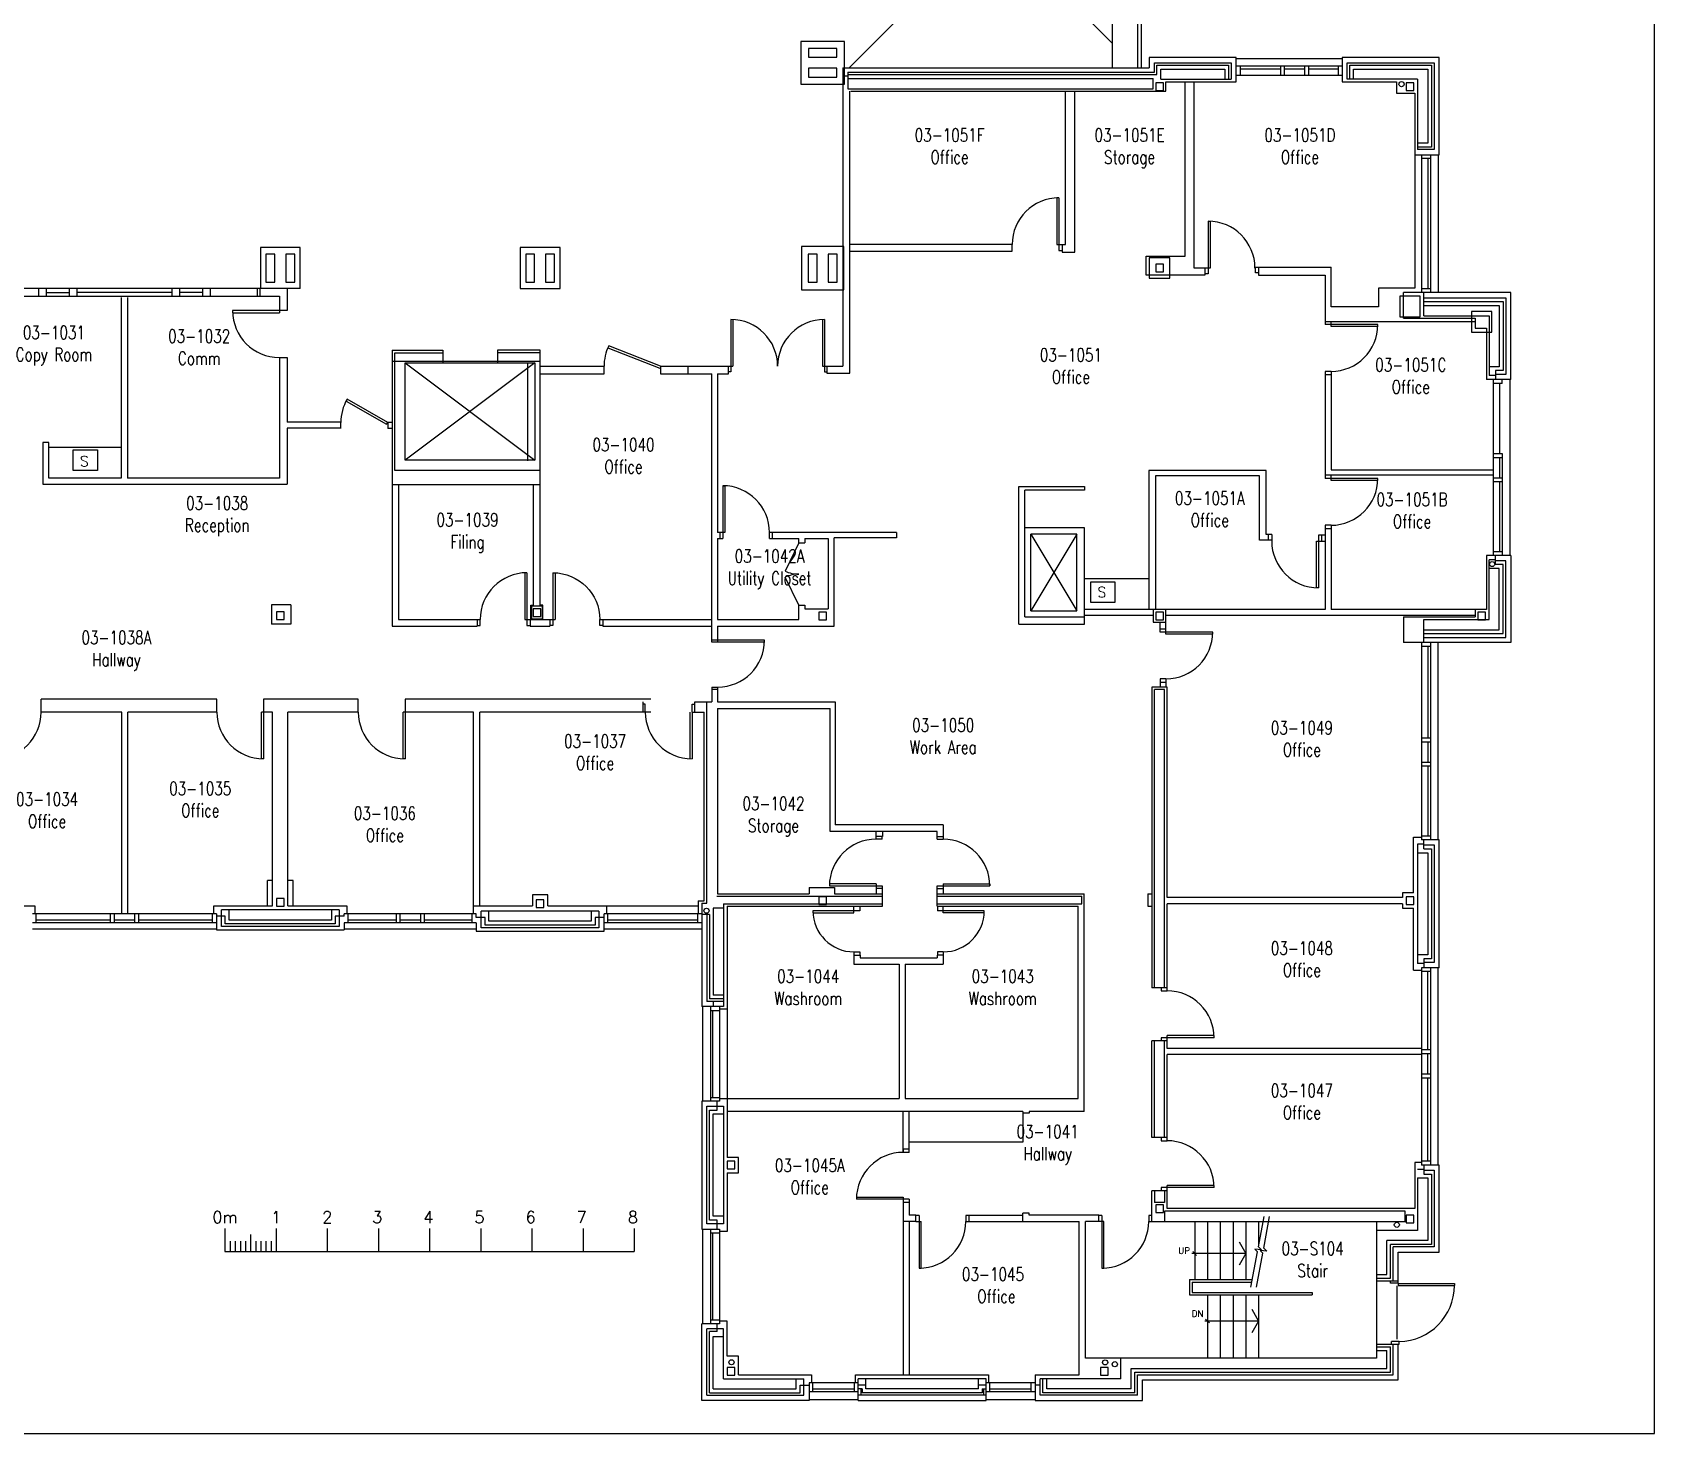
# Model space of a CAD drawing. Extents: x 11182 to 734459, y -1391328 to 152085.
# Drawn here: x 221500 to 253217, y -18416 to 8977 of the extents above; entities that cross this region are included whole.
import ezdxf
from ezdxf.enums import TextEntityAlignment as Align

# ---------------------------------------------------------------- set-up
doc = ezdxf.new("R2010")
doc.units = 0
doc.header["$LTSCALE"] = 500
doc.header["$MEASUREMENT"] = 0
doc.layers.get('0').update_dxf_attribs({"linetype": 'CONTINUOUS'})
doc.layers.add('0_Defpoints', color=106, linetype='CONTINUOUS', plot=False)
for name, color, linetype in [('0_room_data', 7, 'CONTINUOUS'), ('0_text', 7, 'CONTINUOUS'), ('1_Wall_Exist', 251, 'CONTINUOUS'), ('3_Text', 7, 'CONTINUOUS')]:
    doc.layers.add(name, color=color, linetype=linetype)
doc.styles.add('1_200', font='simplex.shx', dxfattribs={"width": 0.75, "height": 460})
doc.styles.add('NOTE', font='romans', dxfattribs={"height": 200})
doc.styles.get("Standard").update_dxf_attribs({"font": 'ROMANS', "height": 200})
doc.styles.add('VCON', font='romans', dxfattribs={"height": 125})

# ---------------------------------------------------------------- blocks, each defined once
blk = doc.blocks.new('room_data')
at = {"layer": '3_Text', "style": '1_200', "width": 0.75}
for tag, p in [('ROOMNUM', (0, 0)), ('ROOMUSE', (0, -575))]:
    blk.add_attdef(tag, text='', height=345, dxfattribs=at).set_placement(p, align=Align.MIDDLE_CENTER)

msp = doc.modelspace()

# ---------------------------------------------------------------- linework, layer by layer
for p, q in [((225265, -14409), (225265, -14855)), ((225765, -14523), (225765, -14855)), ((226265, -14409), (226265, -14855)), ((227265, -14409), (227265, -14855)), ((228265, -14409), (228265, -14855)), ((229265, -14409), (229265, -14855)), ((230265, -14409), (230265, -14855)), ((231265, -14409), (231265, -14855)), ((232265, -14409), (232265, -14855)), ((233265, -14409), (233265, -14855)), ((225265, -14855), (233265, -14855)), ((225365, -14656), (225365, -14855)), ((225465, -14656), (225465, -14855)), ((225565, -14656), (225565, -14855)), ((225665, -14656), (225665, -14855)), ((225865, -14656), (225865, -14855)), ((225965, -14656), (225965, -14855)), ((226065, -14656), (226065, -14855)), ((226165, -14656), (226165, -14855))]:
    msp.add_line(p, q)
at = {"layer": '0_Defpoints'}
msp.add_lwpolyline([(179247, 29447), (179247, -18416), (253217, -18416), (253217, 29447)], close=True, dxfattribs=at)
at = {"layer": '1_Wall_Exist'}
for p, q in [((243113, 8292), (243113, 18773)), ((243188, 8292), (243188, 18848)), ((242613, 18273), (242613, 8286)), ((237469, 8286), (240247, 11065)), ((240283, 11100), (242613, 8770)), ((237376, 8799), (236526, 8799)), ((236526, 8799), (236526, 7968)), ((236676, 8666), (236676, 8491)), ((237226, 8666), (236676, 8666)), ((237226, 8491), (237226, 8666)), ((237376, 7968), (237376, 8799)), ((236676, 8491), (237226, 8491)), ((236676, 8276), (236676, 8101)), ((237226, 8276), (236676, 8276)), ((237226, 8101), (237226, 8276)), ((237346, 8286), (243338, 8286)), ((237346, 8286), (237346, 2450)), ((243338, 8486), (243338, 8286)), ((245038, 8486), (243338, 8486)), ((243438, 8202), (243438, 8386)), ((243438, 8386), (244938, 8386)), ((243488, 8336), (244888, 8336)), ((243488, 8152), (243488, 8336)), ((243563, 8261), (244813, 8261)), ((243563, 8061), (243563, 8261)), ((244813, 8261), (244813, 8061)), ((244888, 8336), (244888, 8061)), ((244938, 8386), (244938, 8061)), ((245038, 8011), (245038, 8486)), ((245038, 8466), (247106, 8466)), ((247106, 8316), (245038, 8316)), ((245113, 8316), (245113, 8141)), ((245113, 8266), (245907, 8266)), ((245907, 8141), (245907, 8316)), ((245982, 8141), (245982, 8316)), ((245982, 8266), (246382, 8266)), ((246382, 8141), (246382, 8316)), ((246457, 8141), (246457, 8316)), ((246457, 8266), (247031, 8266)), ((247031, 8316), (247031, 8141)), ((249006, 8486), (247106, 8486)), ((247106, 8486), (247106, 8011)), ((247206, 8386), (248906, 8386)), ((247206, 8061), (247206, 8386)), ((247256, 8061), (247256, 8336)), ((247256, 8336), (248856, 8336)), ((247331, 8061), (247331, 8261)), ((247331, 8261), (248781, 8261)), ((248781, 8261), (248781, 6811)), ((248856, 8336), (248856, 6736)), ((248906, 8386), (248906, 6686)), ((249006, 6586), (249006, 8486)), ((236526, 7968), (237376, 7968)), ((236676, 8101), (237226, 8101)), ((237351, 8127), (237441, 8127)), ((237441, 8202), (243438, 8202)), ((237441, 8202), (237441, 7877)), ((237441, 8152), (243488, 8152)), ((237441, 8077), (243413, 8077)), ((243413, 7877), (243413, 8077)), ((243613, 7991), (243463, 7991)), ((243463, 7991), (243463, 7841)), ((243563, 8061), (244938, 8061)), ((243613, 7841), (243613, 7991)), ((243663, 7827), (243663, 8011)), ((243663, 8011), (245038, 8011)), ((244039, 4601), (244039, 8011)), ((244216, 4371), (244216, 8011)), ((245038, 8141), (247106, 8141)), ((247106, 8011), (248170, 8011)), ((248581, 8061), (247206, 8061)), ((248170, 8011), (248170, 7791)), ((248511, 7991), (248361, 7991)), ((248361, 7991), (248361, 7841)), ((248511, 7841), (248511, 7991)), ((248581, 8061), (248581, 6686)), ((237441, 7877), (243413, 7877)), ((237480, 2313), (237480, 7827)), ((237501, 7827), (243663, 7827)), ((241701, 4830), (241701, 7827)), ((241879, 4680), (241879, 7827)), ((243463, 7841), (243613, 7841)), ((248170, 7791), (248531, 7791)), ((248361, 7841), (248511, 7841)), ((248531, 7791), (248531, 3976)), ((248781, 6811), (248581, 6811)), ((248856, 6736), (248581, 6736)), ((248906, 6686), (248581, 6686)), ((248531, 6586), (249006, 6586)), ((248661, 6586), (248661, 3890)), ((248836, 6511), (248661, 6511)), ((248786, 6511), (248786, 3965)), ((248836, 6586), (248836, 3890)), ((248986, 6586), (248986, 3890)), ((241571, 5745), (241531, 5745)), ((241531, 5745), (241531, 4830)), ((241571, 5745), (241571, 4715)), ((244489, 5286), (244529, 5286)), ((244489, 5286), (244489, 4256)), ((244529, 5286), (244529, 4371)), ((225956, 4770), (225956, 3970)), ((226737, 4770), (225956, 4770)), ((226737, 3970), (226737, 4770)), ((231036, 4770), (231036, 3970)), ((231817, 4770), (231036, 4770)), ((231817, 3970), (231817, 4770)), ((236536, 4795), (236536, 3945)), ((237367, 4795), (236536, 4795)), ((237367, 3945), (237367, 4795)), ((240656, 4830), (237480, 4830)), ((240656, 4700), (240656, 4830)), ((241531, 4830), (241701, 4830)), ((241634, 4830), (241634, 4680)), ((226239, 4645), (226064, 4645)), ((226064, 4645), (226064, 4095)), ((226239, 4095), (226239, 4645)), ((226629, 4645), (226454, 4645)), ((226454, 4645), (226454, 4095)), ((226629, 4095), (226629, 4645)), ((231319, 4645), (231144, 4645)), ((231144, 4645), (231144, 4095)), ((231319, 4095), (231319, 4645)), ((231709, 4645), (231534, 4645)), ((231534, 4645), (231534, 4095)), ((231709, 4095), (231709, 4645)), ((236844, 4645), (236669, 4645)), ((236669, 4645), (236669, 4095)), ((236844, 4095), (236844, 4645)), ((237234, 4645), (237059, 4645)), ((237059, 4645), (237059, 4095)), ((237234, 4095), (237234, 4645)), ((237480, 4700), (240656, 4700)), ((241571, 4715), (241634, 4715)), ((241634, 4680), (241879, 4680)), ((243279, 4231), (243279, 4601)), ((243279, 4601), (244039, 4601)), ((243738, 4570), (243338, 4570)), ((243338, 4570), (243338, 4170)), ((243613, 4445), (243463, 4445)), ((243463, 4445), (243463, 4295)), ((243613, 4295), (243613, 4445)), ((243738, 4170), (243738, 4570)), ((244426, 4231), (243279, 4231)), ((243338, 4170), (243738, 4170)), ((243463, 4295), (243613, 4295)), ((244529, 4371), (244216, 4371)), ((244426, 4371), (244426, 4231)), ((244489, 4256), (244426, 4256)), ((245414, 4391), (246891, 4391)), ((245414, 4276), (245414, 4391)), ((245476, 4276), (245414, 4276)), ((245476, 4391), (245476, 4231)), ((245476, 4231), (246776, 4231)), ((246776, 4231), (246776, 3266)), ((246891, 3616), (246891, 4391)), ((219698, 3820), (226329, 3820)), ((226737, 3970), (219801, 3970)), ((221618, 3970), (221618, 3820)), ((221768, 3970), (221768, 3820)), ((221768, 3895), (222218, 3895)), ((222218, 3970), (222218, 3820)), ((222368, 3970), (222368, 3820)), ((224228, 3895), (222368, 3895)), ((224228, 3970), (224228, 3820)), ((224378, 3970), (224378, 3819)), ((224828, 3895), (224378, 3895)), ((224828, 3970), (224828, 3820)), ((224978, 3970), (224978, 3820)), ((225897, 3970), (225897, 3820)), ((225947, 3970), (225947, 3820)), ((226064, 4095), (226239, 4095)), ((226329, 3820), (226329, 3498)), ((226454, 4095), (226629, 4095)), ((226479, 3970), (226479, 3538)), ((231036, 3970), (231817, 3970)), ((231144, 4095), (231319, 4095)), ((231534, 4095), (231709, 4095)), ((236536, 3945), (237367, 3945)), ((236669, 4095), (236844, 4095)), ((237059, 4095), (237234, 4095)), ((248531, 3976), (247821, 3976)), ((247821, 3976), (247821, 3616)), ((248236, 3820), (248236, 3420)), ((248636, 3820), (248236, 3820)), ((250406, 3890), (248311, 3890)), ((248311, 3390), (248311, 3890)), ((248636, 3420), (248636, 3820)), ((248836, 3965), (248661, 3965)), ((248704, 3440), (248704, 3890)), ((250406, 2190), (250406, 3890)), ((223238, 3798), (223238, 263)), ((223358, 3798), (223358, 263)), ((226479, 3538), (225414, 3538)), ((225414, 3498), (226329, 3498)), ((247821, 3616), (246891, 3616)), ((248704, 3790), (250306, 3790)), ((248704, 3715), (250256, 3715)), ((248704, 3640), (250181, 3640)), ((250036, 3520), (249636, 3520)), ((249636, 3520), (249636, 3120)), ((250036, 3120), (250036, 3520)), ((250181, 3640), (250181, 2440)), ((250256, 3715), (250256, 2365)), ((250306, 3790), (250306, 2290)), ((235196, 3365), (235196, 2450)), ((236946, 3365), (236946, 2450)), ((246776, 3329), (249711, 3329)), ((247806, 3266), (246776, 3266)), ((246891, 3226), (246891, 3329)), ((247806, 3226), (246891, 3226)), ((248236, 3420), (248636, 3420)), ((248311, 3390), (249711, 3390)), ((248704, 3440), (249981, 3440)), ((249711, 3390), (249711, 3195)), ((249711, 3195), (249931, 3195)), ((249931, 3195), (249931, 2190)), ((249981, 3440), (249981, 2273)), ((249636, 3120), (250036, 3120)), ((226329, 2623), (226329, 263)), ((226329, 2623), (226479, 2623)), ((226479, 2623), (226479, 1357)), ((228536, 2766), (229523, 2766)), ((228536, 2766), (228536, -2628)), ((231427, 2544), (228536, 2544)), ((229523, 2766), (229523, 2516)), ((230590, 2766), (230590, 2516)), ((231427, 2766), (230590, 2766)), ((231427, -2222), (231427, 2766)), ((232750, 2812), (233766, 2413)), ((233781, 2450), (232767, 2848)), ((228786, 2516), (231326, 612)), ((231326, 2516), (228786, 612)), ((231177, 2508), (231177, 604)), ((231427, 2450), (232676, 2450)), ((231427, 2300), (232676, 2300)), ((232676, 2300), (232676, 2450)), ((233781, 2450), (235108, 2450)), ((233781, 2450), (233781, 2300)), ((233781, 2300), (234785, 2300)), ((234320, 2300), (234320, 2450)), ((234785, -2946), (234785, 2300)), ((234898, 2300), (234898, -799)), ((234898, 2300), (235112, 2300)), ((235112, 2300), (235112, 2450)), ((236946, 2450), (237030, 2450)), ((237030, 2450), (237030, 2313)), ((237030, 2450), (237346, 2450)), ((237030, 2313), (237480, 2313)), ((246891, 2351), (246776, 2351)), ((246776, 2351), (246776, 257)), ((246776, 2289), (246891, 2289)), ((246891, 2351), (246891, 429)), ((250181, 2440), (249981, 2440)), ((250106, 2273), (249981, 2273)), ((250106, 2365), (250106, 2190)), ((250256, 2365), (250106, 2365)), ((250306, 2290), (250106, 2290)), ((250406, 2190), (249931, 2190)), ((250061, 2190), (250061, -1250)), ((250236, 2115), (250061, 2115)), ((250186, 2115), (250186, 745)), ((250236, 2115), (250236, 2190)), ((250386, 2190), (250386, -1250)), ((227531, 1357), (226479, 1357)), ((227531, 1234), (227531, 1352)), ((228536, 1352), (228446, 1352)), ((228446, 1352), (228446, 1234)), ((221820, 958), (221700, 958)), ((221700, 958), (221700, 143)), ((221820, 263), (221820, 958)), ((226479, 1239), (226479, 143)), ((227531, 1239), (226479, 1239)), ((228536, 1234), (228446, 1234)), ((223238, 863), (221820, 863)), ((250061, 745), (250236, 745)), ((250061, 670), (250236, 670)), ((250186, 670), (250186, 270)), ((250236, 745), (250236, -1250)), ((245621, 415), (243331, 415)), ((243331, 415), (243331, -2305)), ((245621, -837), (245621, 415)), ((250061, 320), (246776, 320)), ((246891, 429), (250061, 429)), ((246891, 217), (246891, 320)), ((221700, 143), (226479, 143)), ((223238, 263), (221820, 263)), ((226329, 263), (223358, 263)), ((228536, 140), (231427, 140)), ((228656, 140), (228656, -2501)), ((231298, -2222), (231298, 140)), ((234998, 116), (234998, -919)), ((240788, -2590), (240788, 100)), ((240788, 100), (242073, 100)), ((240903, -2450), (240903, 27)), ((242073, 27), (240903, 27)), ((242073, 100), (242073, 27)), ((245491, 306), (243460, 306)), ((243460, 306), (243460, -2305)), ((245491, -952), (245491, 306)), ((247806, 257), (246776, 257)), ((247806, 217), (246891, 217)), ((250061, 270), (250236, 270)), ((250061, 195), (250236, 195)), ((250186, 195), (250186, -1175)), ((235038, -799), (234898, -799)), ((234898, -919), (234898, -2498)), ((234898, -919), (234998, -919)), ((238395, -799), (235913, -799)), ((235913, -919), (236482, -919)), ((236482, -1004), (236482, -919)), ((236600, -919), (236600, -1004)), ((236600, -919), (237057, -919)), ((237057, -919), (237057, -2290)), ((238395, -903), (237176, -903)), ((237176, -2628), (237176, -903)), ((238395, -799), (238395, -903)), ((242073, -710), (240903, -710)), ((241023, -830), (241923, -2330)), ((241923, -830), (241023, -2330)), ((241023, -2330), (241023, -830)), ((241923, -830), (241023, -830)), ((241923, -2330), (241923, -830)), ((242073, -2590), (242073, -710)), ((245731, -837), (245621, -837)), ((245669, -952), (245669, -837)), ((245731, -837), (245731, -967)), ((246776, -852), (246646, -852)), ((246646, -852), (246646, -1882)), ((246709, -967), (246709, -852)), ((246891, -658), (246776, -658)), ((246776, -658), (246776, -2305)), ((246776, -720), (246891, -720)), ((246891, -658), (246891, -2305)), ((236482, -1004), (236217, -1552)), ((236482, -1004), (236600, -1004)), ((245731, -952), (245491, -952)), ((246606, -1882), (246606, -967)), ((246606, -967), (246776, -967)), ((249931, -1250), (249931, -2305)), ((250406, -1250), (249931, -1250)), ((250236, -1175), (250061, -1175)), ((250106, -1425), (250106, -1250)), ((250406, -1250), (250406, -2950)), ((250106, -1333), (249981, -1333)), ((249981, -2500), (249981, -1333)), ((250181, -1500), (249981, -1500)), ((250306, -1350), (250106, -1350)), ((250256, -1425), (250106, -1425)), ((250181, -2700), (250181, -1500)), ((250256, -2775), (250256, -1425)), ((250306, -2850), (250306, -1350)), ((231130, -1586), (231130, -2501)), ((231170, -1586), (231170, -2616)), ((231678, -1586), (231678, -2616)), ((231718, -1586), (231718, -2501)), ((236482, -2223), (236217, -1674)), ((243331, -1705), (242073, -1705)), ((246646, -1882), (246606, -1882)), ((226174, -2213), (226174, -2594)), ((226555, -2213), (226174, -2213)), ((226555, -2213), (226555, -2594)), ((226272, -2349), (226272, -2498)), ((226421, -2349), (226272, -2349)), ((226272, -2498), (226421, -2498)), ((226421, -2498), (226421, -2349)), ((228656, -2501), (230255, -2501)), ((230193, -2501), (230193, -2628)), ((230255, -2616), (230255, -2501)), ((231130, -2501), (231718, -2501)), ((231233, -2501), (231233, -2628)), ((231247, -2222), (231298, -2222)), ((231247, -2501), (231247, -2222)), ((231258, -2239), (231258, -2489)), ((231469, -2239), (231258, -2239)), ((231258, -2489), (231469, -2489)), ((231439, -2289), (231289, -2289)), ((231289, -2289), (231289, -2439)), ((231289, -2439), (231439, -2439)), ((231479, -2222), (231427, -2222)), ((231439, -2439), (231439, -2289)), ((231469, -2239), (231469, -2489)), ((231479, -2501), (231479, -2222)), ((231615, -2501), (231615, -2628)), ((232593, -2616), (232593, -2501)), ((232593, -2501), (234785, -2501)), ((232655, -2501), (232655, -2628)), ((234898, -2498), (236482, -2498)), ((236482, -2498), (236482, -2223)), ((236482, -2223), (236600, -2223)), ((236600, -2223), (236600, -2290)), ((236600, -2290), (237057, -2290)), ((237026, -2355), (236876, -2355)), ((236876, -2355), (236876, -2505)), ((236876, -2505), (237026, -2505)), ((237026, -2505), (237026, -2355)), ((240903, -2450), (242073, -2450)), ((241023, -2330), (241923, -2330)), ((246776, -2305), (242073, -2305)), ((243413, -2425), (242073, -2425)), ((243413, -2305), (243413, -2555)), ((243613, -2355), (243463, -2355)), ((243463, -2355), (243463, -2505)), ((243463, -2505), (243613, -2505)), ((243613, -2505), (243613, -2355)), ((243663, -2785), (243663, -2305)), ((249711, -2425), (243663, -2425)), ((249931, -2305), (246891, -2305)), ((248311, -2450), (248311, -2950)), ((248311, -2450), (249711, -2450)), ((248704, -2500), (249981, -2500)), ((248704, -2950), (248704, -2500)), ((249711, -2305), (249711, -2450)), ((249911, -2355), (249761, -2355)), ((249761, -2355), (249761, -2505)), ((249761, -2505), (249911, -2505)), ((249911, -2505), (249911, -2355)), ((226555, -2594), (226174, -2594)), ((228536, -2628), (230193, -2628)), ((230193, -2616), (230255, -2616)), ((231170, -2616), (231233, -2616)), ((231233, -2628), (231615, -2628)), ((231678, -2616), (231615, -2616)), ((232655, -2616), (232593, -2616)), ((232655, -2628), (234785, -2628)), ((232747, -2628), (234785, -2628)), ((234898, -2628), (237176, -2628)), ((234898, -2628), (234898, -2946)), ((240788, -2590), (242073, -2590)), ((243413, -2555), (243663, -2555)), ((243548, -2745), (243548, -2555)), ((243548, -2683), (243663, -2683)), ((244578, -2745), (243548, -2745)), ((244578, -2785), (243663, -2785)), ((248704, -2700), (250181, -2700)), ((248704, -2775), (250256, -2775)), ((248704, -2850), (250306, -2850)), ((235813, -2906), (234785, -2906)), ((235813, -2946), (234785, -2946)), ((250406, -2950), (248311, -2950)), ((248661, -2950), (248661, -6809)), ((248836, -3025), (248661, -3025)), ((248786, -3025), (248786, -4814)), ((248836, -2950), (248836, -6809)), ((248986, -6809), (248986, -2950)), ((243663, -3660), (243548, -3660)), ((243548, -3660), (243548, -3820)), ((243548, -3723), (243663, -3723)), ((243663, -3660), (243663, -3820)), ((225106, -4058), (221670, -4058)), ((221670, -4309), (221670, -4058)), ((225106, -4314), (225106, -4058)), ((227871, -4058), (226021, -4058)), ((226021, -4058), (226021, -5224)), ((227871, -4309), (227871, -4058)), ((233594, -4058), (228786, -4058)), ((228786, -4058), (228786, -5224)), ((233433, -4109), (233433, -4309)), ((234449, -4109), (234785, -4109)), ((234449, -4309), (234449, -4109)), ((234685, -8043), (234685, -4109)), ((234785, -3821), (234785, -4109)), ((234898, -3821), (234898, -4109)), ((234898, -4109), (237197, -4109)), ((237197, -4109), (237197, -6515)), ((243688, -3820), (243388, -3820)), ((243388, -3820), (243388, -9699)), ((243638, -3870), (243438, -3870)), ((243438, -9699), (243438, -3870)), ((243638, -9699), (243638, -3870)), ((243688, -7938), (243688, -3820)), ((223245, -4309), (221670, -4309)), ((223245, -8256), (223245, -4309)), ((223365, -8256), (223365, -4309)), ((225106, -4309), (223365, -4309)), ((226196, -4309), (225981, -4309)), ((225981, -5224), (225981, -4309)), ((226196, -8101), (226196, -4309)), ((226496, -8101), (226496, -4309)), ((227871, -4309), (226496, -4309)), ((230126, -4309), (228746, -4309)), ((228746, -5224), (228746, -4309)), ((230126, -8256), (230126, -4309)), ((233594, -4309), (230246, -4309)), ((230246, -8101), (230246, -4309)), ((233483, -4156), (233433, -4156)), ((233483, -4309), (233433, -4309)), ((233483, -4309), (233483, -4156)), ((234358, -5224), (234358, -4309)), ((234398, -4309), (234398, -4156)), ((234398, -4156), (234449, -4156)), ((234398, -4309), (234398, -5224)), ((234398, -4309), (234635, -4309)), ((234635, -8001), (234635, -4309)), ((234898, -4239), (237095, -4239)), ((234898, -4239), (234898, -7861)), ((237095, -6642), (237095, -4239)), ((248661, -4814), (248836, -4814)), ((248661, -4889), (248836, -4889)), ((248786, -4889), (248786, -5289)), ((226021, -5224), (225981, -5224)), ((228786, -5224), (228746, -5224)), ((248661, -5289), (248836, -5289)), ((248661, -5364), (248836, -5364)), ((248786, -5364), (248786, -6734)), ((239190, -6642), (237095, -6642)), ((239305, -6515), (237197, -6515)), ((237997, -6794), (237997, -6642)), ((238124, -6642), (238124, -6743)), ((239190, -6794), (239190, -6642)), ((239305, -6515), (239305, -6794)), ((238124, -6743), (237997, -6743)), ((238112, -6794), (237997, -6794)), ((238112, -6794), (238112, -6743)), ((239190, -6743), (239305, -6743)), ((239190, -6794), (239305, -6794)), ((248506, -6759), (248661, -6759)), ((248506, -7843), (248506, -6759)), ((248581, -6892), (248581, -9226)), ((248706, -6892), (248581, -6892)), ((248836, -6734), (248661, -6734)), ((249006, -6809), (248661, -6809)), ((248706, -6984), (248706, -6809)), ((248706, -6909), (248906, -6909)), ((248906, -6909), (248906, -9209)), ((249006, -9309), (249006, -6809)), ((248581, -7059), (248781, -7059)), ((248706, -6984), (248856, -6984)), ((248781, -7059), (248781, -9059)), ((248856, -6984), (248856, -9134)), ((226094, -8101), (226094, -7605)), ((226196, -7605), (226094, -7605)), ((226598, -7605), (226496, -7605)), ((226598, -8101), (226598, -7605)), ((234885, -7911), (238124, -7911)), ((234898, -7861), (236689, -7861)), ((236689, -7737), (236689, -7861)), ((236689, -7737), (237184, -7737)), ((237026, -7923), (236876, -7923)), ((236876, -7923), (236876, -8073)), ((237026, -8073), (237026, -7923)), ((237184, -7737), (237184, -7861)), ((237184, -7861), (238124, -7861)), ((237997, -7668), (237997, -7861)), ((238124, -7759), (237997, -7759)), ((238112, -7708), (238112, -7759)), ((238124, -8108), (238124, -7759)), ((239190, -8108), (239190, -7708)), ((239190, -7708), (240219, -7708)), ((239190, -7759), (239305, -7759)), ((239190, -7861), (242067, -7861)), ((239190, -7911), (242017, -7911)), ((239305, -7668), (239305, -7861)), ((242017, -8058), (242017, -7911)), ((242067, -12118), (242067, -7861)), ((243309, -7861), (243388, -7861)), ((243309, -7861), (243309, -8102)), ((248506, -7843), (248286, -7843)), ((248286, -7843), (248286, -7938)), ((248361, -7923), (248361, -8073)), ((248511, -7923), (248361, -7923)), ((248511, -8073), (248511, -7923)), ((220400, -8101), (221550, -8101)), ((221550, -8101), (221550, -8256)), ((225046, -8256), (225046, -8101)), ((225046, -8101), (226196, -8101)), ((225196, -8501), (225196, -8176)), ((227496, -8176), (225196, -8176)), ((225346, -8376), (225346, -8176)), ((226421, -7956), (226271, -7956)), ((226271, -7956), (226271, -8106)), ((226271, -8106), (226421, -8106)), ((226421, -8106), (226421, -7956)), ((226496, -8101), (227646, -8101)), ((227346, -8176), (227346, -8376)), ((227496, -8176), (227496, -8501)), ((227646, -8101), (227646, -8256)), ((230126, -8101), (231276, -8101)), ((230276, -8526), (230276, -8201)), ((232576, -8201), (230276, -8201)), ((230426, -8401), (230426, -8201)), ((231501, -7981), (231351, -7981)), ((231351, -7981), (231351, -8131)), ((231351, -8131), (231501, -8131)), ((231501, -8131), (231501, -7981)), ((231576, -8101), (234515, -8101)), ((232426, -8201), (232426, -8401)), ((232576, -8201), (232576, -8526)), ((232726, -8101), (232726, -8256)), ((234515, -8001), (234635, -8001)), ((234515, -8001), (234515, -8255)), ((234586, -8043), (234586, -10068)), ((234586, -8043), (234685, -8043)), ((234811, -8143), (234811, -9843)), ((235011, -8143), (234811, -8143)), ((235011, -8058), (235011, -10068)), ((235011, -8058), (238124, -8058)), ((235086, -8108), (235086, -13018)), ((235086, -8108), (238124, -8108)), ((236762, -8198), (236762, -8238)), ((237677, -8198), (236762, -8198)), ((236762, -8238), (237562, -8238)), ((236876, -8073), (237026, -8073)), ((237562, -8238), (237562, -8108)), ((237677, -8108), (237677, -8198)), ((239190, -8058), (242017, -8058)), ((239190, -8108), (241947, -8108)), ((239195, -8108), (239195, -8198)), ((240110, -8198), (239195, -8198)), ((239310, -8238), (239310, -8108)), ((240110, -8238), (239310, -8238)), ((240110, -8238), (240110, -8198)), ((241947, -11868), (241947, -8108)), ((243309, -8102), (243388, -8102)), ((248286, -7938), (243688, -7938)), ((248286, -8058), (243688, -8058)), ((243688, -9761), (243688, -8058)), ((248286, -8058), (248286, -8143)), ((248286, -8143), (248506, -8143)), ((248361, -8073), (248511, -8073)), ((248506, -9359), (248506, -8143)), ((225096, -8256), (221500, -8256)), ((225096, -8431), (221500, -8431)), ((221500, -8548), (225096, -8548)), ((221575, -8431), (221575, -8256)), ((223023, -8381), (221575, -8381)), ((223023, -8256), (223023, -8431)), ((223098, -8256), (223098, -8431)), ((223498, -8381), (223098, -8381)), ((223498, -8256), (223498, -8431)), ((223573, -8256), (223573, -8431)), ((225021, -8381), (223573, -8381)), ((225021, -8431), (225021, -8256)), ((225096, -8256), (225096, -8568)), ((225271, -8301), (225096, -8301)), ((227496, -8501), (225196, -8501)), ((225271, -8451), (225271, -8301)), ((227421, -8451), (225271, -8451)), ((227346, -8376), (225346, -8376)), ((227421, -8301), (227421, -8451)), ((227596, -8301), (227421, -8301)), ((230176, -8256), (227596, -8256)), ((227596, -8301), (227596, -8256)), ((230176, -8431), (227596, -8431)), ((227596, -8431), (227596, -8568)), ((227596, -8548), (230176, -8548)), ((227671, -8431), (227671, -8256)), ((228611, -8381), (227671, -8381)), ((228611, -8256), (228611, -8431)), ((228686, -8256), (228686, -8431)), ((229086, -8381), (228686, -8381)), ((229086, -8256), (229086, -8431)), ((229161, -8256), (229161, -8431)), ((230101, -8381), (229161, -8381)), ((230101, -8431), (230101, -8256)), ((230176, -8326), (230176, -8256)), ((230351, -8326), (230176, -8326)), ((230176, -8431), (230176, -8593)), ((232576, -8526), (230276, -8526)), ((230351, -8476), (230351, -8326)), ((232501, -8476), (230351, -8476)), ((232426, -8401), (230426, -8401)), ((232501, -8326), (232501, -8476)), ((232676, -8326), (232501, -8326)), ((232676, -8593), (232676, -8256)), ((234586, -8256), (232676, -8256)), ((234586, -8431), (232676, -8431)), ((232676, -8548), (234586, -8548)), ((232751, -8431), (232751, -8256)), ((234511, -8381), (232751, -8381)), ((234511, -8431), (234511, -8256)), ((234736, -8268), (234586, -8268)), ((234686, -8268), (234686, -9968)), ((234736, -8268), (234736, -9918)), ((225096, -8568), (227596, -8568)), ((230176, -8593), (232676, -8593)), ((237562, -8998), (237677, -8998)), ((237562, -8998), (237562, -9238)), ((237562, -9061), (237682, -9061)), ((237677, -8998), (237677, -9061)), ((237682, -9061), (237682, -9118)), ((237682, -9118), (239190, -9118)), ((239190, -9061), (239190, -9118)), ((239310, -9061), (239190, -9061)), ((239195, -8998), (239195, -9061)), ((239310, -8998), (239195, -8998)), ((239310, -8998), (239310, -9238)), ((248781, -9059), (248581, -9059)), ((248706, -9134), (248706, -9309)), ((248856, -9134), (248706, -9134)), ((237562, -9238), (238446, -9238)), ((238446, -9238), (238446, -11868)), ((238566, -9238), (239310, -9238)), ((238566, -9238), (238566, -11868)), ((248506, -9359), (248661, -9359)), ((248706, -9226), (248581, -9226)), ((249006, -9309), (248661, -9309)), ((248661, -9309), (248661, -13168)), ((248836, -9384), (248661, -9384)), ((248906, -9209), (248706, -9209)), ((248786, -10908), (248786, -9384)), ((248836, -9309), (248836, -13168)), ((248986, -13168), (248986, -9309)), ((243688, -9699), (243388, -9699)), ((243573, -9699), (243573, -9761)), ((243573, -9761), (243688, -9761)), ((235011, -10068), (234586, -10068)), ((234606, -11918), (234606, -10068)), ((235011, -9968), (234686, -9968)), ((235011, -9918), (234736, -9918)), ((234756, -10068), (234756, -11918)), ((234756, -10143), (234931, -10143)), ((234806, -11843), (234806, -10143)), ((235011, -9843), (234811, -9843)), ((234811, -9968), (234811, -10068)), ((234931, -10068), (234931, -11918)), ((235086, -10118), (234931, -10118)), ((243688, -10739), (243388, -10739)), ((243388, -12628), (243388, -10739)), ((243438, -12628), (243438, -10739)), ((244603, -10676), (243573, -10676)), ((243573, -10676), (243573, -10739)), ((243638, -12628), (243638, -10739)), ((244603, -10636), (243688, -10636)), ((243688, -10886), (243688, -10636)), ((244603, -10676), (244603, -10636)), ((248661, -10886), (243688, -10886)), ((248661, -11006), (243688, -11006)), ((243688, -12691), (243688, -11006)), ((248661, -10908), (248836, -10908)), ((248661, -10983), (248836, -10983)), ((248786, -11383), (248786, -10983)), ((248661, -11383), (248836, -11383)), ((248661, -11458), (248836, -11458)), ((248786, -13093), (248786, -11458)), ((234931, -11918), (234586, -11918)), ((234586, -11918), (234586, -14418)), ((234686, -14318), (234686, -12018)), ((234686, -12018), (235011, -12018)), ((234756, -11843), (234931, -11843)), ((234886, -12093), (234886, -11918)), ((234931, -11868), (238446, -11868)), ((235011, -12018), (235011, -14318)), ((238566, -11868), (241947, -11868)), ((234736, -14243), (234736, -12093)), ((234736, -12093), (234886, -12093)), ((234811, -14168), (234811, -12168)), ((234811, -12168), (235011, -12168)), ((240868, -12118), (235086, -12118)), ((238521, -12118), (238521, -12918)), ((238641, -12918), (238641, -12118)), ((240868, -12118), (240868, -12718)), ((240988, -12151), (240868, -12151)), ((242067, -12118), (240988, -12118)), ((240988, -12118), (240988, -12151)), ((243688, -12628), (243388, -12628)), ((243573, -12628), (243573, -12691)), ((238641, -12918), (238521, -12918)), ((238526, -12856), (238526, -12918)), ((238641, -12856), (238526, -12856)), ((240868, -12718), (238641, -12718)), ((243573, -12691), (243688, -12691)), ((235231, -13093), (235081, -13093)), ((235081, -13093), (235081, -13243)), ((235081, -13243), (235231, -13243)), ((235306, -13018), (235086, -13018)), ((235086, -13318), (235086, -14468)), ((235086, -13318), (235306, -13318)), ((235231, -13243), (235231, -13093)), ((235306, -13318), (235306, -13018)), ((248661, -13118), (248531, -13118)), ((248531, -13118), (248531, -14018)), ((248706, -13251), (248581, -13251)), ((248836, -13093), (248661, -13093)), ((249006, -13168), (248661, -13168)), ((248706, -13168), (248706, -13343)), ((248706, -13268), (248906, -13268)), ((248906, -13268), (248906, -14768)), ((249006, -14868), (249006, -13168)), ((244603, -13606), (243573, -13606)), ((243573, -13606), (243573, -13668)), ((244603, -13566), (243688, -13566)), ((243688, -14018), (243688, -13566)), ((244603, -13606), (244603, -13566)), ((248581, -13418), (248781, -13418)), ((248581, -13418), (248581, -14443)), ((248706, -13343), (248856, -13343)), ((248781, -13418), (248781, -14643)), ((248856, -13343), (248856, -14718)), ((237611, -13793), (238526, -13793)), ((238641, -13833), (237611, -13833)), ((238526, -13793), (238526, -17268)), ((238641, -13896), (238526, -13896)), ((238641, -13833), (238641, -14148)), ((243688, -13668), (243388, -13668)), ((243388, -14268), (243388, -13668)), ((243438, -13668), (243438, -13899)), ((243638, -13899), (243438, -13899)), ((243613, -13943), (243463, -13943)), ((243463, -13943), (243463, -14093)), ((243613, -14093), (243613, -13943)), ((243638, -13668), (243638, -13899)), ((234886, -14243), (234736, -14243)), ((235011, -14168), (234811, -14168)), ((234886, -14418), (234886, -14243)), ((238774, -14268), (238526, -14273)), ((238774, -14148), (238641, -14148)), ((238774, -14268), (238774, -14148)), ((238836, -14153), (238774, -14153)), ((238774, -14268), (238876, -14268)), ((238836, -14153), (238836, -15183)), ((238876, -15183), (238876, -14268)), ((239814, -14153), (239751, -14153)), ((239751, -14153), (239751, -14268)), ((239751, -14268), (241968, -14268)), ((239814, -14148), (240868, -14148)), ((239814, -14268), (239814, -14148)), ((240988, -14106), (240868, -14106)), ((240868, -14268), (240868, -14106)), ((240988, -14148), (240988, -14106)), ((242348, -14148), (240988, -14148)), ((241968, -17268), (241968, -14268)), ((242088, -16943), (242088, -14268)), ((242451, -14268), (242088, -14268)), ((242348, -14268), (242348, -14148)), ((242411, -14153), (242348, -14153)), ((242411, -14153), (242411, -15183)), ((242451, -15183), (242451, -14268)), ((243388, -14153), (243326, -14153)), ((243326, -14153), (243326, -14268)), ((243326, -14268), (248361, -14268)), ((243463, -14093), (243613, -14093)), ((248340, -14068), (243638, -14068)), ((243638, -14068), (243638, -14268)), ((248531, -14018), (243688, -14018)), ((244225, -14268), (244225, -15406)), ((244475, -14268), (244475, -15406)), ((244725, -14268), (244725, -15406)), ((244975, -14268), (244975, -15406)), ((245225, -14268), (245225, -15406)), ((245472, -14765), (245582, -14174)), ((245475, -14268), (245475, -14749)), ((245576, -14793), (245691, -14174)), ((247781, -14268), (247781, -16943)), ((248340, -14268), (248340, -14068)), ((248361, -14143), (248361, -14293)), ((248511, -14143), (248361, -14143)), ((248511, -14293), (248511, -14143)), ((234586, -14418), (234931, -14418)), ((234606, -16268), (234606, -14418)), ((235011, -14318), (234686, -14318)), ((234756, -14418), (234756, -16268)), ((234756, -14493), (234931, -14493)), ((234806, -16193), (234806, -14493)), ((234931, -14418), (234931, -16268)), ((235086, -14468), (234931, -14468)), ((238646, -17268), (238646, -14273)), ((248581, -14443), (247781, -14443)), ((248361, -14293), (248511, -14293)), ((245225, -14896), (244172, -14896)), ((244263, -14933), (244188, -14859)), ((245093, -14667), (245225, -14896)), ((245225, -14896), (245093, -15125)), ((245326, -15555), (245455, -14860)), ((245403, -14811), (245455, -14860)), ((245533, -14822), (245403, -14811)), ((245435, -15555), (245559, -14888)), ((245472, -14766), (245533, -14822)), ((245637, -14850), (245507, -14839)), ((245507, -14839), (245559, -14888)), ((245576, -14794), (245637, -14850)), ((248781, -14643), (247981, -14643)), ((247981, -15303), (247981, -14643)), ((248856, -14718), (248056, -14718)), ((248056, -15378), (248056, -14718)), ((248906, -14768), (248106, -14768)), ((248106, -15428), (248106, -14768)), ((248206, -14868), (249006, -14868)), ((248206, -15478), (248206, -14868)), ((238836, -15183), (238876, -15183)), ((242411, -15183), (242451, -15183)), ((244125, -15406), (244125, -15706)), ((244125, -15406), (245354, -15406)), ((244175, -15456), (244175, -15656)), ((244175, -15456), (245344, -15456)), ((247781, -15303), (247981, -15303)), ((247781, -15378), (248056, -15378)), ((247781, -15428), (248206, -15428)), ((248056, -15478), (248056, -15428)), ((248206, -15478), (248056, -15478)), ((248186, -16568), (248186, -15528)), ((248206, -15479), (249302, -15479)), ((248206, -15479), (248206, -15523)), ((248206, -15522), (249302, -15522)), ((249302, -15479), (249302, -15523)), ((244125, -15706), (246525, -15706)), ((244175, -15656), (246525, -15656)), ((244475, -15706), (244475, -16943)), ((244725, -15706), (244725, -16943)), ((244975, -15706), (244975, -16943)), ((245225, -15706), (245225, -16943)), ((245475, -15706), (245475, -16943)), ((246525, -15656), (246525, -15706)), ((245343, -15987), (245475, -16216)), ((234586, -17768), (234586, -16268)), ((234931, -16268), (234586, -16268)), ((234686, -17668), (234686, -16368)), ((235011, -16368), (234686, -16368)), ((234736, -17618), (234736, -16418)), ((234886, -16418), (234736, -16418)), ((234756, -16193), (234931, -16193)), ((234886, -16418), (234886, -16268)), ((235086, -16218), (234931, -16218)), ((235011, -17343), (235011, -16368)), ((235086, -16900), (235086, -16218)), ((245475, -16216), (244422, -16216)), ((244513, -16253), (244438, -16179)), ((245475, -16216), (245343, -16445)), ((234811, -17543), (234811, -16518)), ((234811, -16518), (235011, -16518)), ((247781, -16668), (248226, -16668)), ((247781, -16718), (248056, -16718)), ((247781, -16793), (247981, -16793)), ((247981, -17143), (247981, -16793)), ((248056, -17218), (248056, -16718)), ((248226, -16618), (248076, -16618)), ((248076, -16668), (248076, -16618)), ((248106, -17268), (248106, -16668)), ((248206, -17368), (248206, -16668)), ((248226, -16668), (248226, -16618)), ((235231, -17123), (235081, -17123)), ((235081, -17123), (235081, -17273)), ((235306, -16900), (235086, -16900)), ((235231, -17273), (235231, -17123)), ((235306, -17268), (235306, -16900)), ((247781, -16943), (242088, -16943)), ((242531, -17123), (242381, -17123)), ((242381, -17123), (242381, -17273)), ((242531, -17273), (242531, -17123)), ((242781, -17343), (242781, -16943)), ((235011, -17343), (236586, -17343)), ((235081, -17273), (235231, -17273)), ((235306, -17268), (236736, -17268)), ((236436, -17543), (236436, -17343)), ((236586, -17668), (236586, -17343)), ((236686, -17423), (236686, -17768)), ((237646, -17423), (236686, -17423)), ((236736, -17268), (236736, -17423)), ((236761, -17598), (236761, -17423)), ((237571, -17598), (237571, -17423)), ((237596, -17268), (240196, -17268)), ((237596, -17423), (237596, -17268)), ((237646, -17768), (237646, -17343)), ((240146, -17343), (237646, -17343)), ((237796, -17543), (237796, -17343)), ((239996, -17543), (239996, -17343)), ((240146, -17768), (240146, -17343)), ((241106, -17423), (240146, -17423)), ((240196, -17268), (240196, -17423)), ((240221, -17598), (240221, -17423)), ((241031, -17598), (241031, -17423)), ((241106, -17268), (241106, -17768)), ((241106, -17268), (241968, -17268)), ((241206, -17668), (241206, -17343)), ((242781, -17343), (241206, -17343)), ((241256, -17618), (241256, -17343)), ((241331, -17543), (241331, -17343)), ((242381, -17273), (242531, -17273)), ((242981, -17143), (247981, -17143)), ((242981, -17543), (242981, -17143)), ((243056, -17218), (248056, -17218)), ((243056, -17618), (243056, -17218)), ((243106, -17268), (248106, -17268)), ((243106, -17668), (243106, -17268)), ((243206, -17368), (248206, -17368)), ((243206, -17768), (243206, -17368)), ((234686, -17668), (236586, -17668)), ((234736, -17618), (236511, -17618)), ((234811, -17543), (236436, -17543)), ((236511, -17468), (236686, -17468)), ((236511, -17618), (236511, -17468)), ((237646, -17598), (236686, -17598)), ((236686, -17748), (237646, -17748)), ((237571, -17548), (236761, -17548)), ((237796, -17468), (237646, -17468)), ((237723, -17543), (237646, -17543)), ((240146, -17668), (237646, -17668)), ((237698, -17543), (237698, -17668)), ((237723, -17543), (237723, -17618)), ((240071, -17618), (237723, -17618)), ((239996, -17543), (237796, -17543)), ((240146, -17468), (239996, -17468)), ((240071, -17543), (240071, -17618)), ((240071, -17543), (240146, -17543)), ((240096, -17543), (240096, -17668)), ((241106, -17598), (240146, -17598)), ((240146, -17748), (241106, -17748)), ((241031, -17548), (240221, -17548)), ((241206, -17468), (241106, -17468)), ((243106, -17668), (241206, -17668)), ((243056, -17618), (241256, -17618)), ((242981, -17543), (241331, -17543)), ((236686, -17768), (234586, -17768)), ((237646, -17768), (240146, -17768)), ((241106, -17768), (243206, -17768))]:
    msp.add_line(p, q, dxfattribs=at)
for points in [[(235156, 3365), (235156, 2343), (235112, 2343), (235112, 2450), (235196, 2450)], [(236986, 3365), (236986, 2343), (237030, 2343)], [(228586, 2716), (229523, 2716)], [(231427, 412), (228586, 412), (228586, 2716)], [(231427, 2716), (230590, 2716)], [(228786, 2516), (231326, 2516)], [(231326, 2516), (231326, 612), (228786, 612), (228786, 2516)], [(234998, 116), (235038, 116), (235038, -799)], [(234948, -919), (234948, -799)], [(235913, -919), (235913, -799)], [(235963, -799), (235963, -919)], [(234785, -3821), (234898, -3821)], [(234785, -3861), (234898, -3861)], [(231576, -7881), (231276, -7881), (231276, -8101)], [(231576, -8101), (231576, -7881)], [(237997, -7668), (237082, -7668), (237082, -7708), (238112, -7708)], [(239305, -7668), (240219, -7668), (240219, -7708)]]:
    msp.add_lwpolyline(points, dxfattribs=at)
for points in [[(227651, 1805), (227632, 1770), (228426, 1317), (228446, 1352)], [(222299, 817), (222769, 817), (222769, 416), (222299, 416)], [(242662, -2168), (242192, -2168), (242192, -1767), (242662, -1767)]]:
    msp.add_lwpolyline(points, close=True, dxfattribs=at)
for centre in [(248270, 7967), (250042, -1417), (234680, -8195), (248178, -14335), (235169, -17022), (242474, -17025), (242663, -17060)]:
    msp.add_circle(centre, 50, dxfattribs=at)
for centre, radius, start, end in [((241571, 4830), 915, 90, 180), ((244489, 4371), 915, 0, 90), ((235156, 2450), 915, 0, 90), ((236986, 2450), 915, 90, 180), ((246891, 3266), 915, 270, 0), ((234998, -799), 915, 0, 90), ((246891, 257), 915, 270, 0), ((246646, -967), 915, 180, 270), ((236482, -1004), 610, 244.1719, 270), ((236482, -2223), 610, 90, 115.8281), ((243663, -2745), 915, 270, 0), ((234898, -2906), 915, 270, 0), ((220755, -4309), 915, 270, 0), ((226021, -4309), 915, 180, 270), ((228786, -4309), 915, 180, 270), ((234398, -4309), 915, 180, 270), ((237997, -7708), 914, 90, 180), ((239305, -7708), 914, 0, 90), ((237562, -8198), 800, 180, 270), ((239310, -8198), 800, 270, 0), ((243688, -10676), 915, 0, 90), ((238526, -13833), 915, 90, 180), ((243688, -13606), 915, 0, 90), ((238836, -14268), 915, 270, 0), ((242411, -14268), 915, 270, 0), ((248206, -15522), 1096, 271.0454, 0)]:
    msp.add_arc(centre, radius, start, end, dxfattribs=at)
for centre, major_axis, start_param in [((226329, 3538), (647, -647), 3.926991), ((233591, 2450), (-647, -647), 5.047589), ((228446, 1352), (-647, -647), 4.979814), ((231170, -2501), (-647, -647), 3.926991)]:
    msp.add_ellipse(centre, major_axis=major_axis, ratio=1, start_param=start_param, end_param=5.497787, dxfattribs=at)
at = {"layer": '1_Wall_Exist', "extrusion": (0, 0, -1)}
msp.add_ellipse((231678, -2501), major_axis=(647, -647), ratio=1, start_param=3.926991, end_param=5.497787, dxfattribs=at)

# ---------------------------------------------------------------- block references
at = {"layer": '0_room_data', "xscale": 0.75, "yscale": 0.75, "zscale": 0.75}
for p, values in [((239432, 6972), {'ROOMNUM': '03-1051F', 'ROOMUSE': 'Office'}), ((242952, 6972), {'ROOMNUM': '03-1051E', 'ROOMUSE': 'Storage'}), ((246283, 6972), {'ROOMNUM': '03-1051D', 'ROOMUSE': 'Office'}), ((221920, 3113), {'ROOMNUM': '03-1031', 'ROOMUSE': 'Copy Room'}), ((224761, 3038), {'ROOMNUM': '03-1032', 'ROOMUSE': 'Comm'}), ((241805, 2672), {'ROOMNUM': '03-1051', 'ROOMUSE': 'Office'}), ((248451, 2477), {'ROOMNUM': '03-1051C', 'ROOMUSE': 'Office'}), ((233057, 918), {'ROOMNUM': '03-1040', 'ROOMUSE': 'Office'}), ((244521, -128), {'ROOMNUM': '03-1051A', 'ROOMUSE': 'Office'}), ((225113, -224), {'ROOMNUM': '03-1038', 'ROOMUSE': 'Reception'}), ((248475, -154), {'ROOMNUM': '03-1051B', 'ROOMUSE': 'Office'}), ((230007, -552), {'ROOMNUM': '03-1039', 'ROOMUSE': 'Filing'}), ((235913, -1259), {'ROOMNUM': '03-1042A', 'ROOMUSE': 'Utility Closet'}), ((223141, -2854), {'ROOMNUM': '03-1038A', 'ROOMUSE': 'Hallway'}), ((239308, -4566), {'ROOMNUM': '03-1050', 'ROOMUSE': 'Work Area'}), ((232502, -4879), {'ROOMNUM': '03-1037', 'ROOMUSE': 'Office'}), ((246321, -4617), {'ROOMNUM': '03-1049', 'ROOMUSE': 'Office'}), ((224782, -5803), {'ROOMNUM': '03-1035', 'ROOMUSE': 'Office'}), ((221787, -6015), {'ROOMNUM': '03-1034', 'ROOMUSE': 'Office'}), ((235990, -6098), {'ROOMNUM': '03-1042', 'ROOMUSE': 'Storage'}), ((228391, -6289), {'ROOMNUM': '03-1036', 'ROOMUSE': 'Office'}), ((246321, -8924), {'ROOMNUM': '03-1048', 'ROOMUSE': 'Office'}), ((236668, -9476), {'ROOMNUM': '03-1044', 'ROOMUSE': 'Washroom'}), ((240471, -9476), {'ROOMNUM': '03-1043', 'ROOMUSE': 'Washroom'}), ((246321, -11710), {'ROOMNUM': '03-1047', 'ROOMUSE': 'Office'}), ((241350, -12513), {'ROOMNUM': '03-1041', 'ROOMUSE': 'Hallway'}), ((236699, -13172), {'ROOMNUM': '03-1045A', 'ROOMUSE': 'Office'}), ((246532, -14800), {'ROOMNUM': '03-S104', 'ROOMUSE': 'Stair'}), ((240348, -15302), {'ROOMNUM': '03-1045 ', 'ROOMUSE': 'Office'})]:
    msp.add_blockref('room_data', p, dxfattribs=at).add_auto_attribs(values)

# ---------------------------------------------------------------- texts
at = {"layer": '0_text'}
for s, p in [('0m', (225265, -14184)), ('1', (226265, -14184)), ('2', (227265, -14184)), ('3', (228241, -14184)), ('4', (229241, -14184)), ('5', (230241, -14184)), ('6', (231241, -14184)), ('7', (232241, -14184)), ('8', (233241, -14184))]:
    msp.add_text(s, height=231, rotation=0, dxfattribs=at).set_placement(p, align=Align.MIDDLE_CENTER)
at = {"layer": '1_Wall_Exist'}
for s, height, style, p in [('S', 200, 'NOTE', (222429, 494)), ('S', 200, 'NOTE', (242324, -2064)), ('UP', 125, 'VCON', (243904, -14901)), ('DN', 125, 'VCON', (244167, -16133))]:
    msp.add_text(s, height=height, dxfattribs=dict(at, style=style)).set_placement(p)

doc.saveas('drawing.dxf')
